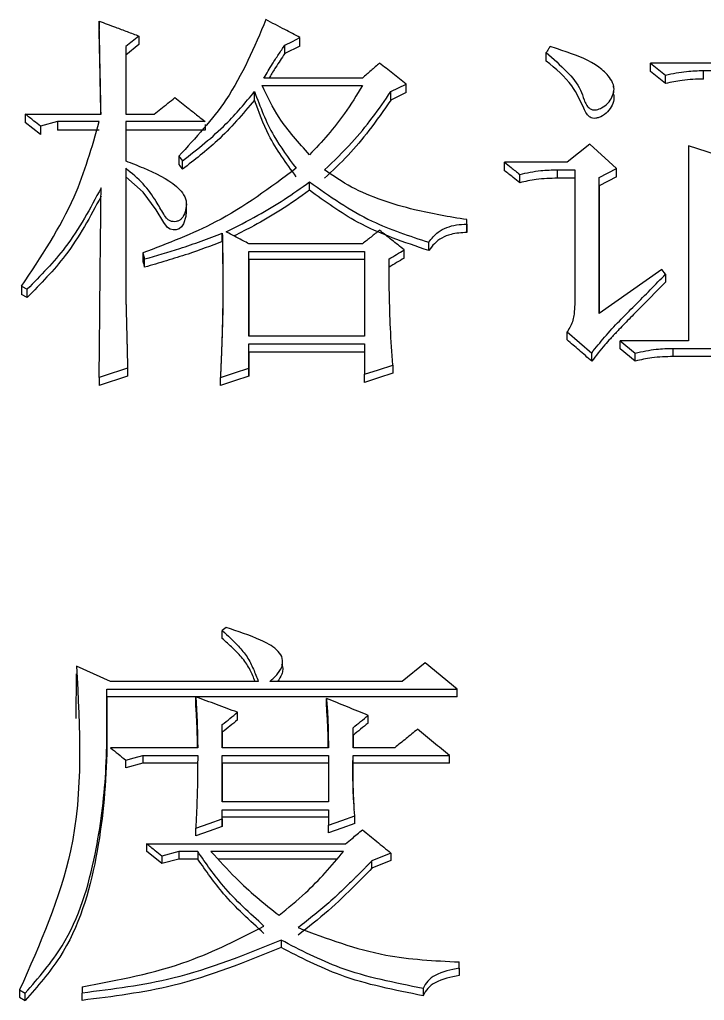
# Model space of a CAD drawing. Header units: millimetres. Extents: x 2016 to 4452, y 736 to 2459.
# Drawn here: x 2595.05 to 2598.96, y 2258.17 to 2263.77 of the extents above; entities that cross this region are included whole.
import ezdxf

# ---------------------------------------------------------------- set-up
doc = ezdxf.new("R2010")
doc.units = ezdxf.units.MM

msp = doc.modelspace()

# ---------------------------------------------------------------- linework, layer by layer
at = {"color": 7, "linetype": 'Continuous', "lineweight": 25}
for p, q in [((2595.5067, 2263.7605), (2595.5067, 2263.7117)), ((2595.7339, 2263.675), (2595.7339, 2263.6263)), ((2596.6534, 2263.6177), (2596.6534, 2263.6664)), ((2595.7339, 2263.6263), (2595.6582, 2263.5665)), ((2595.6582, 2263.6151), (2595.6582, 2263.2294)), ((2595.6582, 2263.6151), (2595.6582, 2263.5665)), ((2596.5668, 2263.575), (2596.5668, 2263.6236)), ((2596.6534, 2263.6177), (2596.5668, 2263.575)), ((2595.6582, 2263.5665), (2595.6582, 2263.2294)), ((2598.0596, 2263.5323), (2598.0596, 2263.5809)), ((2598.6546, 2263.5209), (2598.7411, 2263.4524)), ((2599.9418, 2263.5209), (2598.6546, 2263.5209)), ((2598.6546, 2263.4724), (2598.6546, 2263.5209)), ((2598.7411, 2263.404), (2598.6546, 2263.4724)), ((2598.9574, 2263.4781), (2599.4118, 2263.4781)), ((2598.9574, 2263.4297), (2598.9574, 2263.4781)), ((2597.0103, 2263.4353), (2596.4478, 2263.4353)), ((2598.7411, 2263.404), (2598.7411, 2263.4524)), ((2596.437, 2263.3924), (2597.0103, 2263.3924)), ((2597.2591, 2263.3527), (2597.2591, 2263.401)), ((2598.4441, 2263.3828), (2598.4441, 2263.3918)), ((2596.3938, 2263.3099), (2596.3938, 2263.3582)), ((2597.1726, 2263.3098), (2597.1726, 2263.3581)), ((2597.2591, 2263.3527), (2597.1726, 2263.3098)), ((2598.4441, 2263.3432), (2598.4441, 2263.3584)), ((2595.0848, 2263.2294), (2595.5175, 2263.2294)), ((2595.0848, 2263.2294), (2595.0848, 2263.1813)), ((2595.6582, 2263.2294), (2595.8204, 2263.2294)), ((2595.1714, 2263.1127), (2595.0848, 2263.1813)), ((2595.2687, 2263.1865), (2595.1714, 2263.1607)), ((2595.1714, 2263.1607), (2595.1714, 2263.1127)), ((2595.5067, 2263.1865), (2595.2687, 2263.1865)), ((2595.2687, 2263.1865), (2595.2687, 2263.1385)), ((2595.5067, 2263.1385), (2595.2687, 2263.1385)), ((2596.1125, 2263.1865), (2595.6582, 2263.1865)), ((2595.6582, 2263.1865), (2595.6582, 2262.9631)), ((2595.6582, 2263.1865), (2595.6582, 2263.1385)), ((2595.6582, 2263.1385), (2595.6582, 2262.9614)), ((2596.1125, 2263.1385), (2595.6582, 2263.1385)), ((2596.1125, 2263.1705), (2596.1125, 2263.1385)), ((2598.3084, 2263.0576), (2598.1786, 2262.9545)), ((2598.4598, 2262.92), (2598.3084, 2263.0576)), ((2598.8709, 2263.0491), (2598.8709, 2261.9352)), ((2599.1089, 2262.9717), (2598.8709, 2263.0491)), ((2595.961, 2262.989), (2595.961, 2262.9412)), ((2595.6582, 2262.9201), (2595.6582, 2262.8724)), ((2595.6582, 2262.92), (2595.6582, 2262.2124)), ((2595.9827, 2262.9153), (2595.9827, 2262.9631)), ((2598.1786, 2262.9545), (2597.8216, 2262.9545)), ((2597.8216, 2262.9067), (2597.8216, 2262.9545)), ((2598.1245, 2262.9114), (2598.2219, 2262.9114)), ((2598.1245, 2262.8637), (2598.1245, 2262.9114)), ((2598.2219, 2262.9114), (2598.2219, 2262.1432)), ((2598.3625, 2262.8684), (2598.4598, 2262.92)), ((2598.4598, 2262.8723), (2598.4598, 2262.92)), ((2595.6582, 2262.8723), (2595.6582, 2262.2124)), ((2597.9082, 2262.838), (2597.9082, 2262.8856)), ((2598.2219, 2262.8637), (2598.1245, 2262.8637)), ((2598.4598, 2262.8723), (2598.3625, 2262.8208)), ((2598.3625, 2262.0912), (2598.3625, 2262.8684)), ((2598.3625, 2262.8208), (2598.3625, 2262.8684)), ((2598.3625, 2262.8208), (2598.3625, 2262.0912)), ((2596.0046, 2262.6743), (2596.0046, 2262.722)), ((2597.6053, 2262.6012), (2597.6053, 2262.6271)), ((2597.6053, 2262.5798), (2597.6053, 2262.6271)), ((2597.6053, 2262.6012), (2597.6053, 2262.554)), ((2596.2099, 2262.5022), (2596.2099, 2262.5495)), ((2597.0103, 2262.489), (2596.3613, 2262.489)), ((2597.389, 2262.4505), (2597.389, 2262.4977)), ((2595.7555, 2262.4373), (2595.7663, 2262.4027)), ((2595.7555, 2262.4373), (2595.7555, 2262.3902)), ((2596.3613, 2262.4459), (2597.0212, 2262.4459)), ((2596.3613, 2261.9612), (2596.3613, 2262.4459)), ((2596.3613, 2262.3988), (2596.3613, 2262.4459)), ((2597.0212, 2262.4459), (2597.0212, 2261.9612)), ((2597.2483, 2262.4074), (2597.2483, 2262.4545)), ((2595.7663, 2262.3556), (2595.7663, 2262.4027)), ((2596.3613, 2262.3988), (2596.3613, 2261.9612)), ((2597.0212, 2262.3988), (2596.3613, 2262.3988)), ((2598.7195, 2262.3422), (2598.3625, 2262.0912)), ((2598.7411, 2262.3162), (2598.7195, 2262.3422)), ((2598.7411, 2262.3162), (2598.7411, 2262.2693)), ((2595.0632, 2262.2471), (2595.0956, 2262.2298)), ((2595.0632, 2262.2471), (2595.0632, 2262.2002)), ((2595.0956, 2262.183), (2595.0632, 2262.2002)), ((2595.0956, 2262.183), (2595.0956, 2262.2298)), ((2597.0212, 2261.9612), (2596.3613, 2261.9612)), ((2598.1786, 2261.9872), (2598.3192, 2261.8658)), ((2596.3613, 2261.9179), (2597.0212, 2261.9179)), ((2596.3613, 2261.779), (2596.3613, 2261.9179)), ((2596.3613, 2261.8715), (2596.3613, 2261.9179)), ((2597.0212, 2261.9179), (2597.0212, 2261.7443)), ((2598.4815, 2261.9352), (2598.568, 2261.8658)), ((2598.8709, 2261.9352), (2598.4815, 2261.9352)), ((2598.4815, 2261.8888), (2598.4815, 2261.9352)), ((2596.3613, 2261.8715), (2596.3613, 2261.7328)), ((2597.0212, 2261.8715), (2596.3613, 2261.8715)), ((2598.3192, 2261.8195), (2598.3192, 2261.8658)), ((2598.568, 2261.8195), (2598.4815, 2261.8888)), ((2598.568, 2261.8195), (2598.568, 2261.8658)), ((2598.7844, 2261.8919), (2600.3745, 2261.8919)), ((2598.7844, 2261.8455), (2598.7844, 2261.8919)), ((2597.1834, 2261.7964), (2597.1834, 2261.7502)), ((2600.3745, 2261.8455), (2598.7844, 2261.8455)), ((2595.669, 2261.779), (2595.669, 2261.7328)), ((2596.3613, 2261.7328), (2596.3613, 2261.779)), ((2597.0212, 2261.6981), (2597.0212, 2261.7443)), ((2595.669, 2261.7328), (2595.5067, 2261.6808)), ((2595.5067, 2261.7269), (2595.5067, 2261.6808)), ((2596.199, 2261.6808), (2596.199, 2261.7269)), ((2596.2315, 2260.2984), (2596.2099, 2260.2808)), ((2596.2099, 2260.2366), (2596.2099, 2260.2808)), ((2596.5487, 2260.1326), (2596.5487, 2260.133)), ((2595.5717, 2259.9908), (2595.3769, 2260.0788)), ((2597.3673, 2260.0964), (2597.2375, 2259.9908)), ((2597.5512, 2259.9468), (2597.3673, 2260.0964)), ((2595.3744, 2259.78), (2595.3769, 2260.0348)), ((2595.55, 2259.9468), (2597.5512, 2259.9468)), ((2595.55, 2259.903), (2595.55, 2259.9468)), ((2596.4154, 2259.9908), (2595.5717, 2259.9908)), ((2597.2375, 2259.9908), (2596.4803, 2259.9908)), ((2597.5512, 2259.903), (2597.5512, 2259.9468)), ((2597.5512, 2259.903), (2595.55, 2259.903)), ((2596.0584, 2259.859), (2596.0584, 2259.9028)), ((2596.8048, 2259.8503), (2596.8048, 2259.894)), ((2595.5517, 2259.7452), (2595.5517, 2259.7892)), ((2596.2964, 2259.7711), (2596.2964, 2259.8148)), ((2597.0428, 2259.7535), (2597.0428, 2259.7972)), ((2596.2099, 2259.612), (2596.2099, 2259.7443)), ((2596.2099, 2259.7007), (2596.2099, 2259.7443)), ((2596.9563, 2259.612), (2596.9563, 2259.7267)), ((2596.9563, 2259.6831), (2596.9563, 2259.7267)), ((2596.2099, 2259.7007), (2596.2099, 2259.612)), ((2596.9563, 2259.6831), (2596.9563, 2259.612)), ((2596.0693, 2259.612), (2595.5717, 2259.612)), ((2596.8157, 2259.612), (2596.2099, 2259.612)), ((2597.1943, 2259.612), (2596.9563, 2259.612)), ((2595.7556, 2259.5679), (2596.0693, 2259.5679)), ((2595.7556, 2259.5679), (2595.7556, 2259.5246)), ((2596.2099, 2259.5679), (2596.8157, 2259.5679)), ((2596.2099, 2259.303), (2596.2099, 2259.5679)), ((2596.2099, 2259.5246), (2596.2099, 2259.5679)), ((2596.8157, 2259.5679), (2596.8157, 2259.303)), ((2596.9563, 2259.5679), (2597.508, 2259.5679)), ((2595.6582, 2259.4981), (2595.6582, 2259.5415)), ((2595.7556, 2259.5246), (2595.6582, 2259.4981)), ((2596.0693, 2259.5246), (2595.7556, 2259.5246)), ((2596.2099, 2259.5246), (2596.2099, 2259.303)), ((2596.8157, 2259.5246), (2596.2099, 2259.5246)), ((2597.508, 2259.5246), (2596.9563, 2259.5246)), ((2596.8157, 2259.303), (2596.2099, 2259.303)), ((2596.2099, 2259.2588), (2596.8157, 2259.2588)), ((2596.2099, 2259.2057), (2596.2099, 2259.2588)), ((2596.2099, 2259.2158), (2596.2099, 2259.2588)), ((2596.2099, 2259.1628), (2596.2099, 2259.2158)), ((2596.8157, 2259.2158), (2596.2099, 2259.2158)), ((2596.8157, 2259.2588), (2596.8157, 2259.1703)), ((2596.9671, 2259.1805), (2596.9671, 2259.2234)), ((2596.2099, 2259.2057), (2596.2099, 2259.1628)), ((2596.8157, 2259.1275), (2596.8157, 2259.1703)), ((2596.0584, 2259.1098), (2596.0584, 2259.1526)), ((2595.7772, 2259.0641), (2596.913, 2259.0641)), ((2595.7772, 2259.0641), (2595.7772, 2259.0214)), ((2595.8637, 2258.9507), (2595.7772, 2259.0214)), ((2595.9611, 2259.0198), (2595.8637, 2258.9933)), ((2595.8637, 2258.9933), (2595.8637, 2258.9507)), ((2596.0693, 2259.0198), (2595.9611, 2259.0198)), ((2595.9611, 2259.0198), (2595.9611, 2258.9772)), ((2596.0693, 2259.0198), (2596.0693, 2258.9772)), ((2596.9022, 2259.0199), (2596.145, 2259.0198)), ((2597.1726, 2259.011), (2597.0645, 2258.9667)), ((2597.1726, 2259.011), (2597.1726, 2258.9684)), ((2595.9611, 2258.9772), (2595.8637, 2258.9507)), ((2596.0693, 2258.9772), (2595.9611, 2258.9772)), ((2596.8655, 2258.9772), (2596.1851, 2258.9772)), ((2597.1726, 2258.9684), (2597.0645, 2258.9241)), ((2597.0645, 2258.9241), (2597.0645, 2258.9667)), ((2596.5452, 2258.5142), (2596.5452, 2258.4722)), ((2597.5621, 2258.3541), (2597.5621, 2258.3897)), ((2597.5621, 2258.3479), (2597.5621, 2258.3897)), ((2597.5621, 2258.3541), (2597.5621, 2258.3124)), ((2595.0524, 2258.2295), (2595.0849, 2258.2117)), ((2595.0524, 2258.2295), (2595.0524, 2258.1879)), ((2595.0849, 2258.1701), (2595.0849, 2258.2117)), ((2595.4094, 2258.2474), (2595.4094, 2258.2118)), ((2595.4094, 2258.1702), (2595.4094, 2258.2118)), ((2597.3565, 2258.2384), (2597.3565, 2258.1968)), ((2595.0524, 2258.1879), (2595.0849, 2258.1701))]:
    msp.add_line(p, q, dxfattribs=at)
at = {"color": 7, "linetype": 'Continuous', "lineweight": 25, "flags": 128}
for points in [[(2596.5668, 2263.6236), (2596.6101, 2263.645), (2596.6534, 2263.6664)], [(2597.1726, 2263.3581), (2597.2159, 2263.3796), (2597.2591, 2263.401)], [(2595.961, 2262.9889), (2595.9665, 2262.9824), (2595.9746, 2262.9727), (2595.9827, 2262.9631)], [(2595.961, 2262.9411), (2595.9665, 2262.9346), (2595.972, 2262.928), (2595.9827, 2262.9153)], [(2596.0027, 2262.6743), (2596.0021, 2262.6456), (2595.9887, 2262.6026), (2595.9776, 2262.5863), (2595.964, 2262.5754), (2595.947, 2262.5693), (2595.929, 2262.5684), (2595.9112, 2262.5731), (2595.8977, 2262.5821), (2595.8752, 2262.6117), (2595.8325, 2262.6826), (2595.7575, 2262.7834), (2595.6582, 2262.8724), (2595.6582, 2262.8724)], [(2596.7075, 2262.795), (2596.7075, 2262.8075), (2596.7075, 2262.82), (2596.7075, 2262.8426)], [(2598.1786, 2261.9408), (2598.1786, 2261.9525), (2598.1786, 2261.9642), (2598.1786, 2261.9872)], [(2597.0212, 2261.7443), (2597.1023, 2261.7704), (2597.1834, 2261.7964)], [(2595.669, 2261.779), (2595.622, 2261.7639), (2595.575, 2261.7488), (2595.5067, 2261.7269)], [(2596.199, 2261.7269), (2596.2802, 2261.753), (2596.3613, 2261.779)], [(2597.1834, 2261.7502), (2597.1023, 2261.7241), (2597.0212, 2261.6981)], [(2596.3613, 2261.7328), (2596.2802, 2261.7068), (2596.199, 2261.6808)], [(2595.6582, 2259.5415), (2595.7069, 2259.5547), (2595.7556, 2259.5679)], [(2597.508, 2259.5246), (2597.508, 2259.5463), (2597.508, 2259.5679)], [(2596.8157, 2259.1703), (2596.8914, 2259.1969), (2596.9671, 2259.2234)], [(2596.0584, 2259.1526), (2596.1342, 2259.1792), (2596.2099, 2259.2057)], [(2596.2099, 2259.1628), (2596.1342, 2259.1363), (2596.0584, 2259.1098)], [(2596.9671, 2259.1805), (2596.8914, 2259.154), (2596.8157, 2259.1275)]]:
    msp.add_lwpolyline(points, dxfattribs=at)
at = {"color": 7, "linetype": 'Continuous', "lineweight": 25}
for points, knots in [([(2595.5175, 2263.2294), (2595.5162, 2263.2942), (2595.5137, 2263.4152), (2595.5101, 2263.5922), (2595.5079, 2263.7044), (2595.5067, 2263.7605)], [0, 0, 0, 0, 0.365313, 0.682655, 1, 1, 1, 1]), ([(2595.5067, 2263.7605), (2595.5376, 2263.7488), (2595.591, 2263.7288), (2595.6667, 2263.7003), (2595.7115, 2263.6834), (2595.7339, 2263.675)], [0, 0, 0, 0, 0.4083, 0.70415, 1, 1, 1, 1]), ([(2596.4586, 2263.769), (2596.3926, 2263.6116), (2596.2739, 2263.3285), (2596.0572, 2263.0934), (2595.961, 2262.9889)], [0, 0, 0, 0, 0.555743, 1, 1, 1, 1]), ([(2596.6534, 2263.6664), (2596.6245, 2263.6816), (2596.5777, 2263.7063), (2596.5127, 2263.7405), (2596.4767, 2263.7595), (2596.4586, 2263.769)], [0, 0, 0, 0, 0.4440621, 0.722031, 1, 1, 1, 1]), ([(2595.5166, 2263.2294), (2595.5156, 2263.2782), (2595.5135, 2263.383), (2595.5102, 2263.5438), (2595.5079, 2263.6557), (2595.5067, 2263.7117)], [0, 0, 0, 0, 0.302613, 0.651305, 1, 1, 1, 1]), ([(2595.7339, 2263.675), (2595.7213, 2263.665), (2595.696, 2263.645), (2595.6708, 2263.6251), (2595.6582, 2263.6151)], [0, 0, 0, 0, 0.500001, 1, 1, 1, 1]), ([(2596.4478, 2263.4353), (2596.4637, 2263.4624), (2596.4904, 2263.508), (2596.531, 2263.5703), (2596.5549, 2263.6059), (2596.5668, 2263.6236)], [0, 0, 0, 0, 0.425102, 0.712508, 1, 1, 1, 1]), ([(2598.0596, 2263.5809), (2598.0994, 2263.5454), (2598.1724, 2263.4803), (2598.2524, 2263.3895), (2598.2708, 2263.3193), (2598.286, 2263.2844), (2598.3006, 2263.2663), (2598.3154, 2263.2563), (2598.3309, 2263.2525), (2598.3519, 2263.2548), (2598.3808, 2263.2665), (2598.4129, 2263.2902), (2598.4359, 2263.3257), (2598.4486, 2263.3622), (2598.4438, 2263.4024), (2598.4162, 2263.4499), (2598.3349, 2263.5245), (2598.211, 2263.5739), (2598.114, 2263.6047), (2598.0812, 2263.6151)], [0, 0, 0, 0, 0.149443, 0.274042, 0.333076, 0.362754, 0.385188, 0.398021, 0.410985, 0.42602, 0.45239, 0.493257, 0.533496, 0.57286, 0.60517, 0.651682, 0.729284, 0.908686, 1, 1, 1, 1]), ([(2598.0812, 2263.6151), (2598.0776, 2263.6094), (2598.0704, 2263.598), (2598.0632, 2263.5866), (2598.0596, 2263.5809)], [0, 0, 0, 0, 0.5, 1, 1, 1, 1]), ([(2596.5668, 2263.575), (2596.549, 2263.5488), (2596.5191, 2263.505), (2596.4901, 2263.4578), (2596.4779, 2263.4374), (2596.4767, 2263.4353)], [0, 0, 0, 0, 0.570111, 0.95488, 1, 1, 1, 1]), ([(2598.4438, 2263.3432), (2598.4451, 2263.3327), (2598.4484, 2263.3078), (2598.4319, 2263.2693), (2598.4037, 2263.2326), (2598.3697, 2263.2125), (2598.3424, 2263.2051), (2598.3247, 2263.2049), (2598.3081, 2263.212), (2598.2908, 2263.2283), (2598.2604, 2263.2909), (2598.2095, 2263.4094), (2598.1133, 2263.4883), (2598.0596, 2263.5323)], [0, 0, 0, 0, 0.052453, 0.123771, 0.19881, 0.271367, 0.297266, 0.323434, 0.346422, 0.375988, 0.432132, 0.683487, 1, 1, 1, 1]), ([(2597.1077, 2263.5209), (2597.0915, 2263.5067), (2597.059, 2263.4781), (2597.0266, 2263.4496), (2597.0103, 2263.4353)], [0, 0, 0, 0, 0.499999, 1, 1, 1, 1]), ([(2597.2591, 2263.401), (2597.2339, 2263.421), (2597.1834, 2263.461), (2597.1329, 2263.5009), (2597.1077, 2263.5209)], [0, 0, 0, 0, 0.499999, 1, 1, 1, 1]), ([(2598.7411, 2263.4524), (2598.7809, 2263.4609), (2598.852, 2263.4762), (2598.9252, 2263.4775), (2598.9574, 2263.4781)], [0, 0, 0, 0, 0.558835, 1, 1, 1, 1]), ([(2598.9574, 2263.4297), (2598.9163, 2263.4287), (2598.8431, 2263.4268), (2598.7722, 2263.411), (2598.7411, 2263.404)], [0, 0, 0, 0, 0.5610855, 1, 1, 1, 1]), ([(2596.7075, 2262.9975), (2596.6456, 2263.0661), (2596.5359, 2263.1878), (2596.4671, 2263.3302), (2596.437, 2263.3924)], [0, 0, 0, 0, 0.563444, 1, 1, 1, 1]), ([(2597.0103, 2263.3924), (2596.977, 2263.3386), (2596.9172, 2263.242), (2596.8151, 2263.1101), (2596.7434, 2263.0351), (2596.7075, 2262.9975)], [0, 0, 0, 0, 0.385333, 0.691671, 1, 1, 1, 1]), ([(2595.8204, 2263.2294), (2595.8329, 2263.2393), (2595.859, 2263.26), (2595.8986, 2263.2915), (2595.9258, 2263.313), (2595.9394, 2263.3238)], [0, 0, 0, 0, 0.314654, 0.657326, 1, 1, 1, 1]), ([(2595.9394, 2263.3238), (2595.9644, 2263.304), (2596.0057, 2263.2712), (2596.0634, 2263.2255), (2596.0961, 2263.1995), (2596.1125, 2263.1865)], [0, 0, 0, 0, 0.432645, 0.716322, 1, 1, 1, 1]), ([(2595.9827, 2262.9631), (2596.0687, 2263.0304), (2596.2214, 2263.1499), (2596.3414, 2263.2949), (2596.3937, 2263.3581)], [0, 0, 0, 0, 0.56336, 1, 1, 1, 1]), ([(2596.3937, 2263.3099), (2596.3261, 2263.2297), (2596.2046, 2263.0858), (2596.0509, 2262.9677), (2595.9827, 2262.9153)], [0, 0, 0, 0, 0.55642, 1, 1, 1, 1]), ([(2596.3938, 2263.3581), (2596.426, 2263.2718), (2596.4839, 2263.1168), (2596.5864, 2262.9806), (2596.6318, 2262.9201)], [0, 0, 0, 0, 0.556662, 1, 1, 1, 1]), ([(2596.6318, 2262.8724), (2596.575, 2262.9497), (2596.4741, 2263.0869), (2596.4182, 2263.2421), (2596.3938, 2263.3099)], [0, 0, 0, 0, 0.56299, 1, 1, 1, 1]), ([(2596.7941, 2262.9115), (2596.8471, 2262.9624), (2596.9452, 2263.0564), (2597.0685, 2263.2081), (2597.1378, 2263.308), (2597.1726, 2263.3581)], [0, 0, 0, 0, 0.370244, 0.684379, 1, 1, 1, 1]), ([(2597.1726, 2263.3098), (2597.1316, 2263.2513), (2597.0558, 2263.1431), (2596.9305, 2262.9928), (2596.8397, 2262.9069), (2596.7941, 2262.8638)], [0, 0, 0, 0, 0.37028, 0.6840012, 1, 1, 1, 1]), ([(2595.1714, 2263.1607), (2595.159, 2263.1706), (2595.1384, 2263.1869), (2595.1096, 2263.2098), (2595.0931, 2263.2229), (2595.0848, 2263.2294)], [0, 0, 0, 0, 0.428361, 0.714181, 1, 1, 1, 1]), ([(2595.0632, 2262.2471), (2595.1745, 2262.4138), (2595.3725, 2262.71), (2595.4658, 2263.0415), (2595.5067, 2263.1865)], [0, 0, 0, 0, 0.562636, 1, 1, 1, 1]), ([(2595.6582, 2262.9631), (2595.6919, 2262.9497), (2595.7933, 2262.9095), (2595.9112, 2262.8547), (2595.9842, 2262.7808), (2596.007, 2262.7376), (2596.0033, 2262.6918), (2595.994, 2262.6573), (2595.979, 2262.6338), (2595.9646, 2262.6219), (2595.9473, 2262.6158), (2595.9287, 2262.6148), (2595.9111, 2262.6193), (2595.891, 2262.6335), (2595.8668, 2262.6723), (2595.8268, 2262.7422), (2595.7613, 2262.8357), (2595.693, 2262.8916), (2595.6582, 2262.9201)], [0, 0, 0, 0, 0.104454, 0.314535, 0.36541, 0.416687, 0.46169, 0.509284, 0.529555, 0.546771, 0.564035, 0.580952, 0.598427, 0.614259, 0.652193, 0.737824, 0.866635, 1, 1, 1, 1]), ([(2596.6318, 2262.9201), (2596.484, 2262.81), (2596.2179, 2262.6117), (2595.8978, 2262.491), (2595.7555, 2262.4373)], [0, 0, 0, 0, 0.555385, 1, 1, 1, 1]), ([(2597.6053, 2262.6271), (2597.5054, 2262.6435), (2597.3413, 2262.6703), (2597.1219, 2262.7354), (2596.9449, 2262.8068), (2596.844, 2262.8768), (2596.7941, 2262.9115)], [0, 0, 0, 0, 0.3440816, 0.5653831, 0.7845838, 1, 1, 1, 1]), ([(2597.8216, 2262.9545), (2597.834, 2262.9446), (2597.8546, 2262.9282), (2597.8834, 2262.9053), (2597.8999, 2262.8922), (2597.9082, 2262.8856)], [0, 0, 0, 0, 0.42835, 0.71417, 1, 1, 1, 1]), ([(2597.9082, 2262.8856), (2597.9479, 2262.8942), (2598.0191, 2262.9095), (2598.0922, 2262.9108), (2598.1245, 2262.9114)], [0, 0, 0, 0, 0.558839, 1, 1, 1, 1]), ([(2597.9082, 2262.838), (2597.8957, 2262.8479), (2597.875, 2262.8643), (2597.8462, 2262.8872), (2597.8298, 2262.9002), (2597.8216, 2262.9067)], [0, 0, 0, 0, 0.4328885, 0.7164434, 1, 1, 1, 1]), ([(2598.1245, 2262.8637), (2598.0834, 2262.8627), (2598.0102, 2262.8609), (2597.9393, 2262.8449), (2597.9082, 2262.838)], [0, 0, 0, 0, 0.561089, 1, 1, 1, 1]), ([(2595.5175, 2262.8081), (2595.4555, 2262.6917), (2595.344, 2262.4823), (2595.172, 2262.3074), (2595.0956, 2262.2298)], [0, 0, 0, 0, 0.556097, 1, 1, 1, 1]), ([(2595.5067, 2261.7269), (2595.5074, 2261.7951), (2595.5095, 2262.01), (2595.513, 2262.3708), (2595.516, 2262.6623), (2595.5175, 2262.8081)], [0, 0, 0, 0, 0.188404, 0.594194, 1, 1, 1, 1]), ([(2596.2315, 2262.5581), (2596.2925, 2262.5886), (2596.4064, 2262.6456), (2596.5657, 2262.7407), (2596.6601, 2262.8086), (2596.7075, 2262.8426)], [0, 0, 0, 0, 0.365229, 0.681783, 1, 1, 1, 1]), ([(2596.7075, 2262.8426), (2596.8224, 2262.7614), (2597.0296, 2262.615), (2597.2783, 2262.5338), (2597.389, 2262.4977)], [0, 0, 0, 0, 0.554843, 1, 1, 1, 1]), ([(2595.5175, 2262.7606), (2595.4555, 2262.6443), (2595.3439, 2262.4352), (2595.172, 2262.2605), (2595.0956, 2262.183)], [0, 0, 0, 0, 0.556042, 1, 1, 1, 1]), ([(2596.7075, 2262.795), (2596.653, 2262.756), (2596.5513, 2262.6833), (2596.4053, 2262.5986), (2596.3146, 2262.5531), (2596.2767, 2262.534)], [0, 0, 0, 0, 0.401974, 0.750243, 1, 1, 1, 1]), ([(2597.389, 2262.4505), (2597.2487, 2262.4978), (2597.0005, 2262.5814), (2596.7963, 2262.7302), (2596.7075, 2262.795)], [0, 0, 0, 0, 0.564881, 1, 1, 1, 1]), ([(2597.389, 2262.4977), (2597.4052, 2262.5186), (2597.4322, 2262.5535), (2597.4907, 2262.5841), (2597.5466, 2262.5992), (2597.5857, 2262.6006), (2597.6053, 2262.6012)], [0, 0, 0, 0, 0.328373, 0.548346, 0.773134, 1, 1, 1, 1]), ([(2597.6053, 2262.554), (2597.6053, 2262.5569), (2597.6053, 2262.5617), (2597.6053, 2262.5684), (2597.6053, 2262.5741), (2597.6053, 2262.5779), (2597.6053, 2262.5798)], [0, 0, 0, 0, 0.34, 0.56, 0.78, 1, 1, 1, 1]), ([(2595.7663, 2262.4027), (2595.8335, 2262.4219), (2595.9423, 2262.4531), (2596.0894, 2262.5039), (2596.1697, 2262.5343), (2596.2099, 2262.5495)], [0, 0, 0, 0, 0.447142, 0.723428, 1, 1, 1, 1]), ([(2596.2099, 2262.5495), (2596.2099, 2262.5457), (2596.21, 2262.5401), (2596.2102, 2262.5326), (2596.2103, 2262.527), (2596.2104, 2262.5214), (2596.2105, 2262.5158), (2596.2106, 2262.5083), (2596.2108, 2262.5009), (2596.2109, 2262.4934), (2596.211, 2262.4878), (2596.2111, 2262.4822), (2596.2112, 2262.4766), (2596.2114, 2262.4691), (2596.2115, 2262.4616), (2596.2116, 2262.4541), (2596.2117, 2262.4485), (2596.2118, 2262.4429), (2596.2119, 2262.4373), (2596.212, 2262.4317), (2596.2121, 2262.4261), (2596.2122, 2262.4186), (2596.2123, 2262.4111), (2596.2124, 2262.4036), (2596.2125, 2262.3961), (2596.2127, 2262.3868), (2596.2128, 2262.3755), (2596.213, 2262.3643), (2596.2131, 2262.3531), (2596.2132, 2262.3381), (2596.2134, 2262.3231), (2596.2135, 2262.3081), (2596.2136, 2262.2969), (2596.2136, 2262.2857), (2596.2137, 2262.2744), (2596.2137, 2262.2632), (2596.2137, 2262.2482), (2596.2137, 2262.2332), (2596.2137, 2262.2182), (2596.2136, 2262.207), (2596.2135, 2262.1957), (2596.2134, 2262.1845), (2596.2133, 2262.1732), (2596.2132, 2262.1582), (2596.213, 2262.1432), (2596.2127, 2262.1282), (2596.2125, 2262.117), (2596.2123, 2262.1057), (2596.2121, 2262.0945), (2596.2119, 2262.0832), (2596.2115, 2262.0682), (2596.2112, 2262.0532), (2596.2108, 2262.0382), (2596.2104, 2262.0269), (2596.2101, 2262.0157), (2596.2098, 2262.0044), (2596.2094, 2261.9932), (2596.209, 2261.9781), (2596.2085, 2261.9631), (2596.2079, 2261.9481), (2596.2075, 2261.9369), (2596.2071, 2261.9256), (2596.2067, 2261.9143), (2596.2063, 2261.9031), (2596.2059, 2261.8918), (2596.2053, 2261.8768), (2596.2047, 2261.8617), (2596.2041, 2261.8467), (2596.2036, 2261.8355), (2596.2032, 2261.8242), (2596.2027, 2261.8129), (2596.2021, 2261.7979), (2596.2014, 2261.7828), (2596.2008, 2261.7678), (2596.2003, 2261.7565), (2596.1997, 2261.7429), (2596.1993, 2261.733), (2596.199, 2261.7269)], [0, 0, 0, 0, 0.0136751, 0.0205126, 0.0273502, 0.0341877, 0.0410253, 0.0478628, 0.0615379, 0.0683754, 0.075213, 0.0820505, 0.0888881, 0.0957256, 0.1094007, 0.1162382, 0.1230758, 0.1299133, 0.1367509, 0.1435884, 0.150426, 0.1572635, 0.1709386, 0.1777761, 0.1846137, 0.1982888, 0.2119638, 0.2256389, 0.239314, 0.2529891, 0.2803393, 0.2940144, 0.3076894, 0.3213645, 0.3350396, 0.3487147, 0.3623898, 0.38974, 0.4034151, 0.4170902, 0.4307653, 0.4444403, 0.4581154, 0.4717905, 0.4991407, 0.5128158, 0.5264909, 0.540166, 0.5538411, 0.5675162, 0.5811912, 0.6085414, 0.6222165, 0.6358916, 0.6495667, 0.6632418, 0.6769169, 0.6905919, 0.7179421, 0.7316172, 0.7452923, 0.7589674, 0.7726425, 0.7863176, 0.7999926, 0.8136677, 0.8410179, 0.854693, 0.8683681, 0.8820432, 0.8957182, 0.9093933, 0.9367435, 0.9504186, 0.9640937, 0.9777687, 1, 1, 1, 1]), ([(2596.3613, 2262.489), (2596.3397, 2262.5005), (2596.2964, 2262.5236), (2596.2531, 2262.5466), (2596.2315, 2262.5581)], [0, 0, 0, 0, 0.499999, 1, 1, 1, 1]), ([(2597.1077, 2262.5667), (2597.0915, 2262.5538), (2597.059, 2262.5279), (2597.0266, 2262.502), (2597.0103, 2262.489)], [0, 0, 0, 0, 0.499998, 1, 1, 1, 1]), ([(2597.2483, 2262.4545), (2597.2249, 2262.4732), (2597.178, 2262.5106), (2597.1311, 2262.548), (2597.1077, 2262.5667)], [0, 0, 0, 0, 0.499999, 1, 1, 1, 1]), ([(2597.6053, 2262.554), (2597.575, 2262.5522), (2597.5253, 2262.5493), (2597.4626, 2262.524), (2597.4186, 2262.4919), (2597.3988, 2262.4642), (2597.389, 2262.4505)], [0, 0, 0, 0, 0.348919, 0.571355, 0.788309, 1, 1, 1, 1]), ([(2596.2099, 2262.5022), (2596.1449, 2262.4776), (2596.0399, 2262.4377), (2595.8907, 2262.3919), (2595.8078, 2262.3677), (2595.7663, 2262.3556)], [0, 0, 0, 0, 0.447314, 0.723589, 1, 1, 1, 1]), ([(2596.2107, 2262.4581), (2596.2108, 2262.4514), (2596.2117, 2262.3948), (2596.2134, 2262.2204), (2596.211, 2262.0671), (2596.2089, 2261.9827), (2596.2076, 2261.942), (2596.2068, 2261.9184), (2596.2066, 2261.9126), (2596.2065, 2261.9096)], [0, 0, 0, 0, 0.058237, 0.493643, 0.756064, 0.862488, 0.925116, 0.960703, 1, 1, 1, 1]), ([(2597.1618, 2262.4027), (2597.1762, 2262.4113), (2597.205, 2262.4286), (2597.2339, 2262.4459), (2597.2483, 2262.4545)], [0, 0, 0, 0, 0.499999, 1, 1, 1, 1]), ([(2597.2483, 2262.4074), (2597.2339, 2262.3988), (2597.205, 2262.3815), (2597.1762, 2262.3643), (2597.1618, 2262.3556)], [0, 0, 0, 0, 0.499998, 1, 1, 1, 1]), ([(2597.1834, 2261.7964), (2597.1784, 2261.8666), (2597.1686, 2262.0028), (2597.1632, 2262.205), (2597.1623, 2262.3368), (2597.1618, 2262.4027)], [0, 0, 0, 0, 0.347124, 0.673492, 1, 1, 1, 1]), ([(2598.3192, 2261.8658), (2598.3433, 2261.8964), (2598.4184, 2261.9918), (2598.5664, 2262.137), (2598.6829, 2262.2565), (2598.7411, 2262.3162)], [0, 0, 0, 0, 0.190523, 0.595111, 1, 1, 1, 1]), ([(2598.7411, 2262.2693), (2598.6854, 2262.2137), (2598.6072, 2262.1356), (2598.5187, 2262.0453), (2598.4828, 2262.0081), (2598.4663, 2261.9909), (2598.4581, 2261.9823), (2598.4471, 2261.9707), (2598.4362, 2261.9592), (2598.4175, 2261.9387), (2598.3781, 2261.8939), (2598.3438, 2261.8505), (2598.3192, 2261.8195)], [0, 0, 0, 0, 0.381229, 0.535671, 0.612893, 0.632198, 0.651503, 0.670808, 0.709419, 0.728724, 0.805952, 1, 1, 1, 1]), ([(2595.6582, 2262.2124), (2595.6582, 2262.2094), (2595.6584, 2262.2034), (2595.6586, 2262.1944), (2595.6588, 2262.1869), (2595.659, 2262.1794), (2595.6592, 2262.1734), (2595.6593, 2262.1674), (2595.6595, 2262.1614), (2595.6596, 2262.1539), (2595.6598, 2262.1464), (2595.66, 2262.1389), (2595.6602, 2262.1329), (2595.6604, 2262.1254), (2595.6605, 2262.1179), (2595.6608, 2262.1089), (2595.661, 2262.0999), (2595.6612, 2262.0923), (2595.6614, 2262.0848), (2595.6616, 2262.0773), (2595.6619, 2262.0653), (2595.6621, 2262.0548), (2595.6624, 2262.0443), (2595.6626, 2262.0368), (2595.6629, 2262.0248), (2595.6632, 2262.0127), (2595.6635, 2262.0007), (2595.6637, 2261.9917), (2595.6639, 2261.9842), (2595.6641, 2261.9767), (2595.6643, 2261.9692), (2595.6646, 2261.9571), (2595.6648, 2261.9466), (2595.6651, 2261.9361), (2595.6652, 2261.9301), (2595.6654, 2261.9225), (2595.6656, 2261.9165), (2595.6658, 2261.909), (2595.6659, 2261.903), (2595.6661, 2261.8955), (2595.6662, 2261.8895), (2595.6664, 2261.8819), (2595.6666, 2261.8759), (2595.6668, 2261.8684), (2595.6669, 2261.8624), (2595.6671, 2261.8549), (2595.6673, 2261.8488), (2595.6674, 2261.8413), (2595.6676, 2261.8353), (2595.6678, 2261.8278), (2595.6679, 2261.8218), (2595.6681, 2261.8142), (2595.6683, 2261.8082), (2595.6685, 2261.8007), (2595.6686, 2261.7947), (2595.6688, 2261.787), (2595.6689, 2261.7822), (2595.669, 2261.779)], [0, 0, 0, 0, 0.020805, 0.04161, 0.062415, 0.072817, 0.093622, 0.104024, 0.114427, 0.135232, 0.156036, 0.166439, 0.187244, 0.197646, 0.218451, 0.239256, 0.260061, 0.280866, 0.291268, 0.312073, 0.332878, 0.374488, 0.38489, 0.405695, 0.4265, 0.468109, 0.488914, 0.509719, 0.530524, 0.540926, 0.561731, 0.582536, 0.624146, 0.634548, 0.655353, 0.665756, 0.686561, 0.696963, 0.717768, 0.72817, 0.748975, 0.759378, 0.780182, 0.790585, 0.81139, 0.821792, 0.842597, 0.852999, 0.873804, 0.884207, 0.905012, 0.915414, 0.936219, 0.946621, 0.967426, 0.977829, 1, 1, 1, 1]), ([(2598.2219, 2262.1432), (2598.2213, 2262.1248), (2598.2204, 2262.0946), (2598.212, 2262.053), (2598.2003, 2262.0182), (2598.1859, 2261.9976), (2598.1786, 2261.9872)], [0, 0, 0, 0, 0.337489, 0.556536, 0.776867, 1, 1, 1, 1]), ([(2598.3192, 2261.8195), (2598.3072, 2261.8299), (2598.2831, 2261.8507), (2598.2362, 2261.8911), (2598.2014, 2261.9211), (2598.1786, 2261.9408)], [0, 0, 0, 0, 0.257321, 0.514642, 1, 1, 1, 1]), ([(2598.568, 2261.8658), (2598.6078, 2261.8745), (2598.6789, 2261.8899), (2598.7521, 2261.8913), (2598.7844, 2261.8919)], [0, 0, 0, 0, 0.558835, 1, 1, 1, 1]), ([(2598.7844, 2261.8455), (2598.7433, 2261.8445), (2598.6701, 2261.8426), (2598.5992, 2261.8265), (2598.568, 2261.8195)], [0, 0, 0, 0, 0.561085, 1, 1, 1, 1]), ([(2596.2099, 2260.2808), (2596.2412, 2260.2523), (2596.2926, 2260.2054), (2596.354, 2260.1323), (2596.388, 2260.0622), (2596.4063, 2260.0146), (2596.4154, 2259.9908)], [0, 0, 0, 0, 0.3455083, 0.5661755, 0.7836827, 1, 1, 1, 1]), ([(2596.4803, 2259.9908), (2596.4962, 2260.0047), (2596.5274, 2260.0321), (2596.5576, 2260.0817), (2596.5534, 2260.1347), (2596.5088, 2260.187), (2596.399, 2260.2438), (2596.2981, 2260.2767), (2596.2315, 2260.2984)], [0, 0, 0, 0, 0.119334, 0.235111, 0.326467, 0.420991, 0.617683, 1, 1, 1, 1]), ([(2596.3967, 2259.9908), (2596.3883, 2260.0128), (2596.3706, 2260.0588), (2596.3274, 2260.123), (2596.2706, 2260.1811), (2596.2302, 2260.218), (2596.2099, 2260.2366)], [0, 0, 0, 0, 0.230715, 0.483743, 0.741016, 1, 1, 1, 1]), ([(2595.3769, 2260.0788), (2595.3968, 2259.723), (2595.4323, 2259.0865), (2595.1687, 2258.4919), (2595.0524, 2258.2295)], [0, 0, 0, 0, 0.558854, 1, 1, 1, 1]), ([(2596.5486, 2260.0886), (2596.5487, 2260.0884), (2596.5543, 2260.0797), (2596.5563, 2260.0593), (2596.5499, 2260.0251), (2596.5349, 2260.004), (2596.5255, 2259.9908)], [0, 0, 0, 0, 0.004948, 0.290828, 0.556079, 1, 1, 1, 1]), ([(2595.0849, 2258.2117), (2595.1605, 2258.2992), (2595.3618, 2258.5323), (2595.4919, 2258.9798), (2595.555, 2259.4737), (2595.5516, 2259.7884), (2595.55, 2259.9468)], [0, 0, 0, 0, 0.180534, 0.481185, 0.738841, 1, 1, 1, 1]), ([(2595.55, 2259.903), (2595.5512, 2259.7944), (2595.5547, 2259.4886), (2595.5077, 2258.9861), (2595.3633, 2258.4879), (2595.155, 2258.2502), (2595.0849, 2258.1701)], [0, 0, 0, 0, 0.179534, 0.505448, 0.833516, 1, 1, 1, 1]), ([(2596.0584, 2259.9028), (2596.0604, 2259.8721), (2596.0646, 2259.8083), (2596.0678, 2259.7113), (2596.0688, 2259.6451), (2596.0693, 2259.612)], [0, 0, 0, 0, 0.317979, 0.65893, 1, 1, 1, 1]), ([(2596.2964, 2259.8148), (2596.2568, 2259.8294), (2596.1774, 2259.8588), (2596.0981, 2259.8882), (2596.0584, 2259.9028)], [0, 0, 0, 0, 0.499999, 1, 1, 1, 1]), ([(2596.8048, 2259.894), (2596.8071, 2259.8632), (2596.8118, 2259.801), (2596.8146, 2259.7069), (2596.8153, 2259.6437), (2596.8157, 2259.612)], [0, 0, 0, 0, 0.328217, 0.664033, 1, 1, 1, 1]), ([(2597.0428, 2259.7972), (2597.0032, 2259.8133), (2596.9238, 2259.8456), (2596.8445, 2259.8779), (2596.8048, 2259.894)], [0, 0, 0, 0, 0.499999, 1, 1, 1, 1]), ([(2596.0685, 2259.612), (2596.0683, 2259.6287), (2596.0675, 2259.6783), (2596.0648, 2259.7607), (2596.0606, 2259.8263), (2596.0584, 2259.859)], [0, 0, 0, 0, 0.202528, 0.601166, 1, 1, 1, 1]), ([(2596.815, 2259.612), (2596.8149, 2259.6285), (2596.8143, 2259.6764), (2596.8118, 2259.7559), (2596.8072, 2259.8188), (2596.8048, 2259.8503)], [0, 0, 0, 0, 0.2065, 0.603092, 1, 1, 1, 1]), ([(2596.2099, 2259.7443), (2596.2243, 2259.756), (2596.2532, 2259.7795), (2596.282, 2259.803), (2596.2964, 2259.8148)], [0, 0, 0, 0, 0.500001, 1, 1, 1, 1]), ([(2596.9563, 2259.7267), (2596.9707, 2259.7384), (2596.9995, 2259.7619), (2597.0284, 2259.7854), (2597.0428, 2259.7972)], [0, 0, 0, 0, 0.500001, 1, 1, 1, 1]), ([(2596.2964, 2259.7711), (2596.282, 2259.7594), (2596.2532, 2259.7359), (2596.2243, 2259.7124), (2596.2099, 2259.7007)], [0, 0, 0, 0, 0.499998, 1, 1, 1, 1]), ([(2597.0428, 2259.7535), (2597.0284, 2259.7418), (2596.9995, 2259.7183), (2596.9707, 2259.6948), (2596.9563, 2259.6831)], [0, 0, 0, 0, 0.499998, 1, 1, 1, 1]), ([(2597.3241, 2259.7179), (2597.3024, 2259.7002), (2597.2592, 2259.665), (2597.2159, 2259.6297), (2597.1943, 2259.612)], [0, 0, 0, 0, 0.500001, 1, 1, 1, 1]), ([(2597.508, 2259.5679), (2597.4773, 2259.5929), (2597.416, 2259.6429), (2597.3547, 2259.6929), (2597.3241, 2259.7179)], [0, 0, 0, 0, 0.5, 1, 1, 1, 1]), ([(2595.5717, 2259.612), (2595.5861, 2259.6003), (2595.6149, 2259.5768), (2595.6438, 2259.5532), (2595.6582, 2259.5415)], [0, 0, 0, 0, 0.499999, 1, 1, 1, 1]), ([(2596.0693, 2259.5679), (2596.0691, 2259.5348), (2596.0688, 2259.4491), (2596.0659, 2259.3106), (2596.0609, 2259.2053), (2596.0584, 2259.1526)], [0, 0, 0, 0, 0.2395488, 0.6196988, 1, 1, 1, 1]), ([(2596.9671, 2259.2234), (2596.9647, 2259.2486), (2596.9617, 2259.2801), (2596.9596, 2259.3148), (2596.9589, 2259.3274), (2596.9584, 2259.3369), (2596.958, 2259.3463), (2596.9576, 2259.3558), (2596.9571, 2259.3684), (2596.9568, 2259.3811), (2596.9565, 2259.3937), (2596.9563, 2259.4032), (2596.9561, 2259.4126), (2596.956, 2259.4221), (2596.9558, 2259.4316), (2596.9557, 2259.4442), (2596.9557, 2259.4568), (2596.9557, 2259.4694), (2596.9557, 2259.4789), (2596.9557, 2259.4884), (2596.9557, 2259.4978), (2596.9558, 2259.5073), (2596.9558, 2259.5168), (2596.9559, 2259.5246), (2596.9559, 2259.5325), (2596.956, 2259.5388), (2596.9561, 2259.5451), (2596.9561, 2259.5499), (2596.9562, 2259.5546), (2596.9562, 2259.5606), (2596.9563, 2259.5651), (2596.9563, 2259.5679)], [0, 0, 0, 0, 0.2197284, 0.2746588, 0.3021238, 0.3295888, 0.3570537, 0.3845187, 0.4119837, 0.4669139, 0.4943788, 0.5218438, 0.5493087, 0.5767736, 0.6042386, 0.6317035, 0.6866335, 0.7140984, 0.7415633, 0.7690282, 0.7964931, 0.8239581, 0.851423, 0.8788879, 0.8926203, 0.9200852, 0.9338177, 0.9475502, 0.9612826, 0.9750151, 1, 1, 1, 1]), ([(2596.9564, 2259.497), (2596.9564, 2259.4973), (2596.9564, 2259.4993), (2596.9564, 2259.5032), (2596.9564, 2259.5124), (2596.9563, 2259.5209), (2596.9563, 2259.5364), (2596.9563, 2259.5462), (2596.9563, 2259.552)], [0, 0, 0, 0, 0.017551, 0.111249, 0.196743, 0.493071, 0.696882, 1, 1, 1, 1]), ([(2596.9637, 2259.26), (2596.9637, 2259.26), (2596.9637, 2259.26), (2596.9637, 2259.2607), (2596.9617, 2259.2937), (2596.9574, 2259.3792), (2596.9568, 2259.4432), (2596.9565, 2259.4809), (2596.9565, 2259.4931), (2596.9564, 2259.497)], [0, 0, 0, 0, 0.004122, 0.010144, 0.023857, 0.559001, 0.866591, 0.95816, 1, 1, 1, 1]), ([(2596.913, 2259.0641), (2596.9255, 2259.0743), (2596.948, 2259.0927), (2596.9804, 2259.1193), (2597.0004, 2259.1356), (2597.0104, 2259.1438)], [0, 0, 0, 0, 0.384576, 0.692287, 1, 1, 1, 1]), ([(2597.0104, 2259.1438), (2597.0374, 2259.1217), (2597.0915, 2259.0774), (2597.1456, 2259.0331), (2597.1726, 2259.011)], [0, 0, 0, 0, 0.499999, 1, 1, 1, 1]), ([(2595.8637, 2258.9933), (2595.8514, 2259.0034), (2595.8308, 2259.0203), (2595.8019, 2259.0439), (2595.7854, 2259.0574), (2595.7772, 2259.0641)], [0, 0, 0, 0, 0.428361, 0.714181, 1, 1, 1, 1]), ([(2596.4478, 2258.5942), (2596.3672, 2258.6674), (2596.224, 2258.7972), (2596.1163, 2258.9522), (2596.0693, 2259.0198)], [0, 0, 0, 0, 0.56329, 1, 1, 1, 1]), ([(2596.145, 2259.0198), (2596.1915, 2258.9688), (2596.2742, 2258.8783), (2596.4046, 2258.7568), (2596.4911, 2258.6898), (2596.5344, 2258.6563)], [0, 0, 0, 0, 0.391375, 0.694883, 1, 1, 1, 1]), ([(2596.5344, 2258.6563), (2596.5856, 2258.6981), (2596.6786, 2258.7741), (2596.7997, 2258.8975), (2596.868, 2258.979), (2596.9022, 2259.0199)], [0, 0, 0, 0, 0.378477, 0.688442, 1, 1, 1, 1]), ([(2596.4478, 2258.5521), (2596.3672, 2258.6252), (2596.224, 2258.7548), (2596.1163, 2258.9096), (2596.0693, 2258.9772)], [0, 0, 0, 0, 0.563337, 1, 1, 1, 1]), ([(2597.0645, 2258.9667), (2597.0606, 2258.9628), (2597.0549, 2258.957), (2597.0472, 2258.9492), (2597.0415, 2258.9433), (2597.0357, 2258.9375), (2597.03, 2258.9317), (2597.0242, 2258.9258), (2597.0185, 2258.92), (2597.0127, 2258.9142), (2597.0069, 2258.9084), (2597.0011, 2258.9026), (2596.9934, 2258.8948), (2596.9857, 2258.8871), (2596.9779, 2258.8794), (2596.9721, 2258.8736), (2596.9663, 2258.8678), (2596.9605, 2258.862), (2596.9546, 2258.8563), (2596.9429, 2258.8448), (2596.9016, 2258.8048), (2596.8042, 2258.7119), (2596.706, 2258.6349), (2596.6426, 2258.5853)], [0, 0, 0, 0, 0.028965, 0.043448, 0.057931, 0.072414, 0.086896, 0.101379, 0.115862, 0.130344, 0.144827, 0.15931, 0.173793, 0.202758, 0.217241, 0.231723, 0.246206, 0.260689, 0.275172, 0.289654, 0.347586, 0.579334, 1, 1, 1, 1]), ([(2597.0645, 2258.9241), (2597.0338, 2258.893), (2596.9523, 2258.8106), (2596.8165, 2258.6788), (2596.7007, 2258.5885), (2596.6426, 2258.5432)], [0, 0, 0, 0, 0.231872, 0.614997, 1, 1, 1, 1]), ([(2595.4094, 2258.2474), (2595.6158, 2258.2862), (2595.9817, 2258.3549), (2596.3063, 2258.5215), (2596.4478, 2258.5942)], [0, 0, 0, 0, 0.563872, 1, 1, 1, 1]), ([(2596.6426, 2258.5853), (2596.8069, 2258.5233), (2597.1022, 2258.412), (2597.4208, 2258.3966), (2597.5621, 2258.3897)], [0, 0, 0, 0, 0.55643, 1, 1, 1, 1]), ([(2596.5452, 2258.5142), (2596.3426, 2258.4314), (2595.9788, 2258.2828), (2595.5842, 2258.2336), (2595.4094, 2258.2118)], [0, 0, 0, 0, 0.557128, 1, 1, 1, 1]), ([(2597.3565, 2258.2384), (2597.1954, 2258.2699), (2596.9095, 2258.3258), (2596.6559, 2258.457), (2596.5452, 2258.5142)], [0, 0, 0, 0, 0.563683, 1, 1, 1, 1]), ([(2596.5452, 2258.4722), (2596.3426, 2258.3896), (2595.9787, 2258.2411), (2595.5842, 2258.192), (2595.4094, 2258.1702)], [0, 0, 0, 0, 0.557096, 1, 1, 1, 1]), ([(2597.3565, 2258.1968), (2597.1954, 2258.2283), (2596.9095, 2258.2841), (2596.6559, 2258.4151), (2596.5452, 2258.4722)], [0, 0, 0, 0, 0.563727, 1, 1, 1, 1]), ([(2597.5621, 2258.3541), (2597.5145, 2258.3446), (2597.4487, 2258.3313), (2597.3797, 2258.2833), (2597.3642, 2258.2532), (2597.3565, 2258.2384)], [0, 0, 0, 0, 0.571287, 0.789427, 1, 1, 1, 1]), ([(2597.5621, 2258.3479), (2597.5621, 2258.3413), (2597.5621, 2258.3294), (2597.5621, 2258.3176), (2597.5621, 2258.3124)], [0, 0, 0, 0, 0.56, 1, 1, 1, 1]), ([(2597.5621, 2258.3124), (2597.5145, 2258.3028), (2597.4487, 2258.2896), (2597.3797, 2258.2417), (2597.3642, 2258.2116), (2597.3565, 2258.1968)], [0, 0, 0, 0, 0.571439, 0.78955, 1, 1, 1, 1])]:
    msp.add_open_spline(points, degree=3, knots=knots, dxfattribs=at)
msp.add_open_spline([(2595.7555, 2262.3902), (2595.7573, 2262.3844), (2595.7609, 2262.3729), (2595.7645, 2262.3614), (2595.7663, 2262.3556)], degree=3, dxfattribs=at)

doc.saveas('drawing.dxf')
